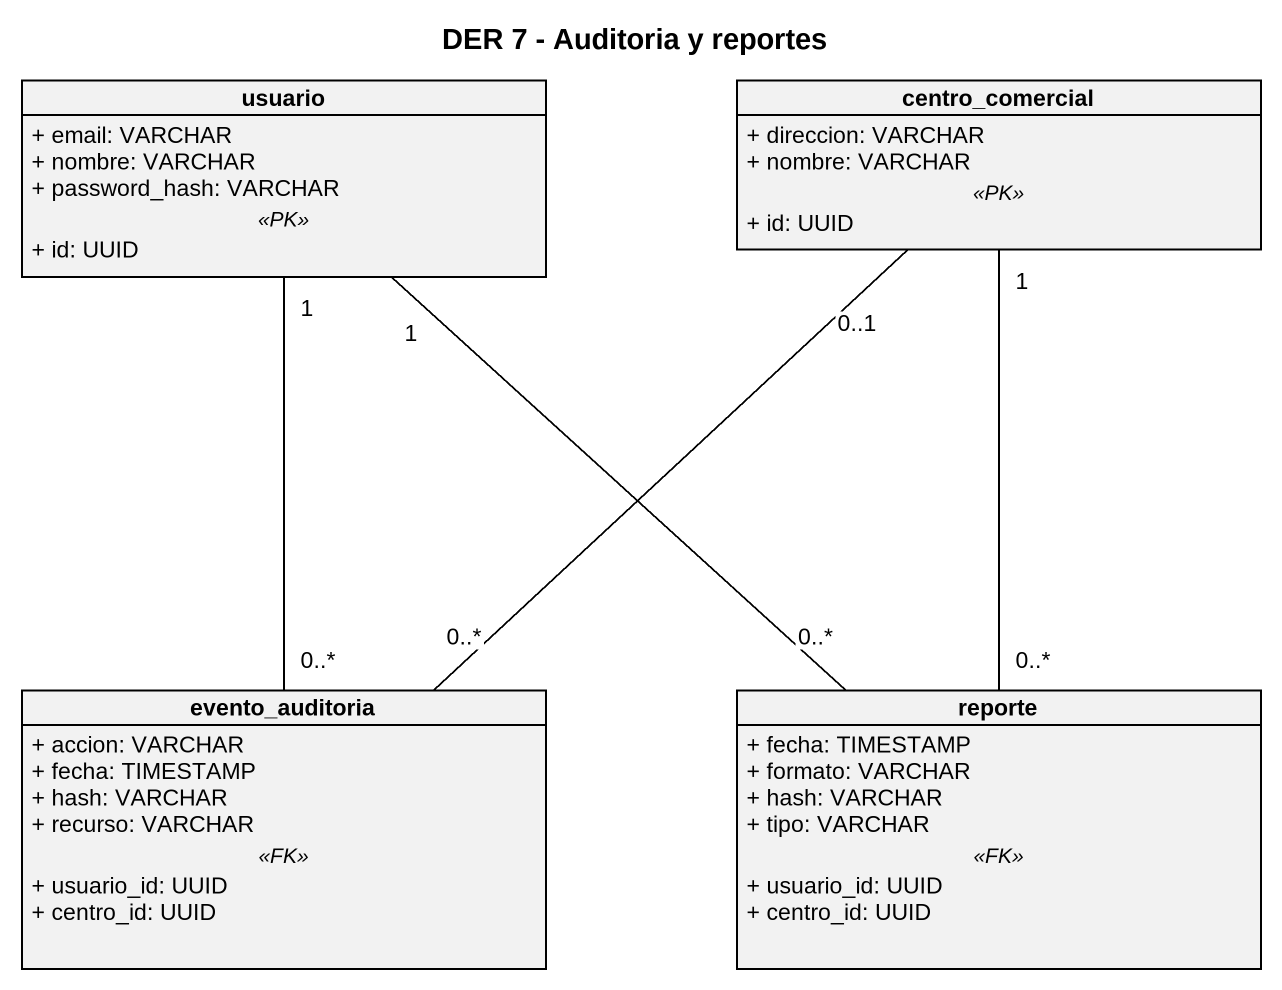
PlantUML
@startuml
title DER 7 - Auditoria y reportes
hide circle
hide empty members
skinparam classAttributeIconSize 0
class usuario {
  + email: VARCHAR
  + nombre: VARCHAR
  + password_hash: VARCHAR
  .. <<PK>> ..
  + id: UUID
}
class centro_comercial {
  + direccion: VARCHAR
  + nombre: VARCHAR
  .. <<PK>> ..
  + id: UUID
}
class evento_auditoria {
  + accion: VARCHAR
  + fecha: TIMESTAMP
  + hash: VARCHAR
  + recurso: VARCHAR
  .. <<FK>> ..
  + usuario_id: UUID
  + centro_id: UUID
}
class reporte {
  + fecha: TIMESTAMP
  + formato: VARCHAR
  + hash: VARCHAR
  + tipo: VARCHAR
  .. <<FK>> ..
  + usuario_id: UUID
  + centro_id: UUID
}
usuario "1" -- "0..*" evento_auditoria
usuario "1" -- "0..*" reporte
centro_comercial "0..1" -- "0..*" evento_auditoria
centro_comercial "1" -- "0..*" reporte
@enduml
